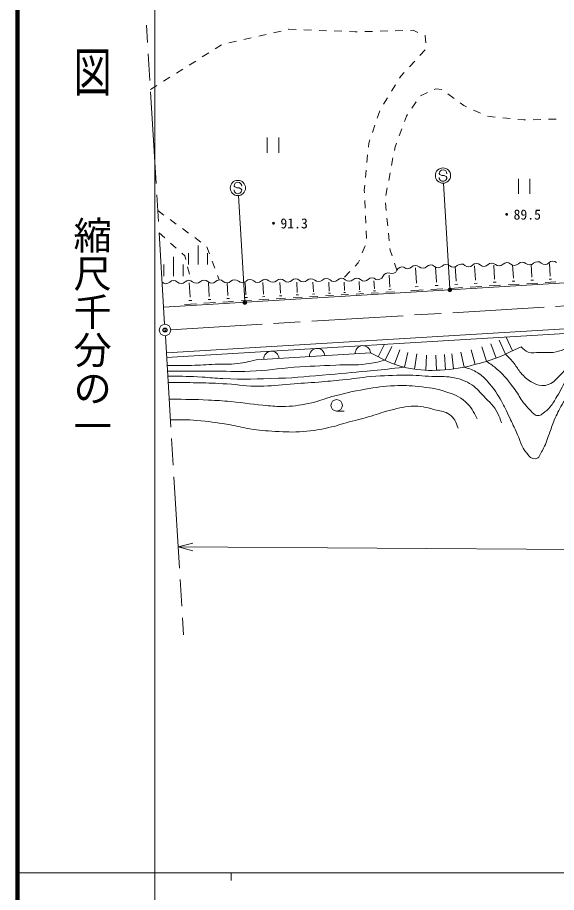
# Model space of a CAD drawing. Units: millimetres, scale not verified. Extents: x 40000 to 680000, y 20000 to 380000.
# Drawn here: x 40000 to 110603, y 202409 to 317025 of the extents above; entities that cross this region are included whole.
import ezdxf
from ezdxf.enums import TextEntityAlignment as Align

# ---------------------------------------------------------------- set-up
doc = ezdxf.new("R2010")
doc.units = ezdxf.units.MM
doc.header["$LTSCALE"] = 1000
doc.header["$PDMODE"] = 32
doc.header["$PDSIZE"] = 500
doc.linetypes.add('CHAIN', pattern=[18.5, 12, -1.5, 3.5, -1.5])
for name, color, linetype, lineweight in [('M-BGD', 7, 'Continuous', 13), ('M-BMK', 2, 'CHAIN', 13), ('M-BMK-SRVR', 3, 'Continuous', 13), ('M-STR-HTXT', 7, 'Continuous', 13), ('M-STR-STRC', 7, 'Continuous', 13), ('M-TTL', 2, 'Continuous', 140), ('M-TTL-BAND', 7, 'Continuous', 13)]:
    doc.layers.add(name, color=color, linetype=linetype, lineweight=lineweight)
doc.layers.add('M-OTRS', color=6, linetype='Continuous')
doc.styles.add('@ＭＳ ゴシック', font='')
doc.styles.add('ＭＳ ゴシック', font='')
doc.styles.get('@ＭＳ ゴシック').set_extended_font_data('@MS Gothic')
doc.styles.get('ＭＳ ゴシック').set_extended_font_data('MS Gothic')

msp = doc.modelspace()

# ---------------------------------------------------------------- linework, layer by layer
at = {"layer": 'M-BGD'}
for p, q in [((73547, 315030), (74523, 315250)), ((75498, 315470), (75549, 315481)), ((75549, 315481), (76496, 315446)), ((77496, 315408), (78495, 315371)), ((79494, 315333), (80493, 315296)), ((81493, 315258), (82492, 315220)), ((85490, 315187), (86490, 315212)), ((87490, 315238), (88489, 315264)), ((89489, 315290), (90489, 315316)), ((91488, 315342), (91835, 315351)), ((91835, 315351), (92429, 315079)), ((69645, 314150), (70621, 314370)), ((71596, 314590), (72572, 314810)), ((83491, 315183), (84248, 315154)), ((84248, 315154), (84491, 315161)), ((93338, 314662), (93405, 314631)), ((93405, 314631), (93476, 313708)), ((65889, 312917), (66736, 313448)), ((67694, 313710), (68670, 313930)), ((64195, 311854), (65042, 312385)), ((93386, 312769), (92706, 312036)), ((62501, 310791), (63348, 311322)), ((92026, 311302), (91346, 310569)), ((60807, 309728), (61654, 310259)), ((90666, 309836), (90200, 309333)), ((59113, 308665), (59960, 309196)), ((90200, 309333), (90034, 309066)), ((57418, 307601), (58266, 308133)), ((89507, 308217), (88979, 307367)), ((92781, 306766), (93690, 307182)), ((94599, 307599), (94809, 307695)), ((94809, 307695), (95570, 307581)), ((88451, 306518), (87924, 305668)), ((96390, 307031), (97190, 306431)), ((91642, 305133), (92200, 305963)), ((97990, 305831), (98462, 305478)), ((98462, 305478), (98835, 305307)), ((99745, 304891), (100654, 304475)), ((87444, 304796), (87124, 303849)), ((90683, 303393), (90939, 304086)), ((90939, 304086), (91085, 304303)), ((101569, 304080), (102564, 303981)), ((103560, 303882), (104555, 303784)), ((86803, 302902), (86483, 301954)), ((105550, 303685), (106333, 303608)), ((106333, 303608), (106546, 303614)), ((107545, 303642), (108545, 303671)), ((109545, 303699), (110544, 303728)), ((89989, 301517), (90336, 302455)), ((72721, 301298), (72721, 299298)), ((74221, 301298), (74221, 299298)), ((86014, 300568), (85963, 300034)), ((86162, 301007), (86014, 300568)), ((89460, 300085), (89643, 300579)), ((89371, 299620), (89460, 300085)), ((85867, 299038), (85772, 298043)), ((88996, 297656), (89184, 298638)), ((85677, 297047), (85582, 296052)), ((88621, 295691), (88808, 296673)), ((105627, 295910), (105627, 293910)), ((107127, 295910), (107127, 293910)), ((85486, 295057), (85425, 294420)), ((88245, 293727), (88433, 294709)), ((85425, 294420), (85443, 294060)), ((85491, 293061), (85540, 292062)), ((88303, 291742), (88206, 292738)), ((58376, 291736), (59184, 291146)), ((59992, 290557), (60800, 289967)), ((85588, 291063), (85637, 290065)), ((88497, 289752), (88400, 290747)), ((61608, 289378), (62415, 288789)), ((85685, 289066), (85734, 288067)), ((58553, 288815), (59297, 288147)), ((63223, 288199), (64031, 287610)), ((88691, 287761), (88594, 288756)), ((60041, 287479), (60785, 286811)), ((63652, 284653), (63652, 287153)), ((64809, 286998), (65154, 286059)), ((85526, 287111), (85158, 286181)), ((88808, 286561), (88788, 286766)), ((89060, 285808), (88808, 286561)), ((60433, 283155), (60433, 285655)), ((61529, 286143), (61903, 285807)), ((61903, 285807), (62031, 285326)), ((62402, 284653), (62402, 286153)), ((64902, 284653), (64902, 286153)), ((59183, 283155), (59183, 284655)), ((61683, 283155), (61683, 284655)), ((62289, 284360), (62547, 283394)), ((65500, 285121), (65845, 284182)), ((84640, 284870), (84228, 284447)), ((84791, 285251), (84640, 284870)), ((89694, 283911), (89377, 284859)), ((92255, 282271), (92135, 284254)), ((94871, 282405), (94754, 284334)), ((97448, 282538), (97334, 284413)), ((99986, 282668), (99876, 284490)), ((102487, 282796), (102380, 284566)), ((104951, 282923), (104848, 284641)), ((107379, 283047), (107278, 284715)), ((109770, 283170), (109673, 284788)), ((66191, 283244), (66410, 282649)), ((83529, 283732), (82831, 283016)), ((88771, 281750), (88679, 283268)), ((109727, 283167), (109814, 283173)), ((59140, 279079), (114040, 282394)), ((62612, 280428), (62501, 282269)), ((65116, 280537), (65011, 282282)), ((67552, 280643), (67452, 282294)), ((69921, 280746), (69826, 282306)), ((72225, 280847), (72136, 282318)), ((74467, 280944), (74383, 282329)), ((76647, 281039), (76569, 282340)), ((78768, 281131), (78695, 282351)), ((80831, 281221), (80763, 282361)), ((82838, 281308), (82774, 282372)), ((84799, 281404), (84736, 282437)), ((86744, 281515), (86683, 282531)), ((92204, 282268), (92307, 282274)), ((94820, 282402), (94921, 282408)), ((97280, 282055), (97672, 282078)), ((97399, 282535), (97497, 282541)), ((99823, 282197), (100206, 282220)), ((99938, 282665), (100034, 282671)), ((102328, 282337), (102701, 282359)), ((102441, 282793), (102534, 282799)), ((104276, 282004), (105733, 282092)), ((104796, 282475), (105160, 282496)), ((104906, 282920), (104997, 282925)), ((106720, 282152), (108141, 282238)), ((107227, 282610), (107582, 282632)), ((107334, 283045), (107423, 283050)), ((109128, 282297), (110513, 282381)), ((109622, 282744), (109968, 282765)), ((72185, 280844), (72265, 280849)), ((74428, 280942), (74505, 280946)), ((76611, 281037), (76684, 281041)), ((78734, 281129), (78803, 281133)), ((80719, 280898), (80982, 280914)), ((80799, 281219), (80864, 281223)), ((82732, 281003), (82980, 281018)), ((82807, 281306), (82869, 281310)), ((84355, 280802), (85311, 280859)), ((84696, 281110), (84935, 281125)), ((84769, 281402), (84828, 281406)), ((86306, 280920), (87251, 280977)), ((86643, 281224), (86879, 281238)), ((86715, 281513), (86774, 281516)), ((88246, 281037), (89378, 281105)), ((88650, 281402), (88933, 281419)), ((88736, 281748), (88806, 281752)), ((91491, 281233), (93139, 281332)), ((92079, 281764), (92491, 281789)), ((94125, 281392), (95733, 281489)), ((94699, 281911), (95101, 281935)), ((96720, 281548), (98289, 281643)), ((99276, 281703), (100808, 281795)), ((101794, 281855), (103289, 281945)), ((62445, 279949), (62835, 279972)), ((62563, 280425), (62661, 280431)), ((64425, 279599), (65915, 279688)), ((64957, 280079), (65329, 280102)), ((65069, 280534), (65163, 280540)), ((66892, 279747), (68314, 279833)), ((67400, 280206), (67755, 280228)), ((67507, 280641), (67596, 280646)), ((69292, 279892), (70647, 279974)), ((69776, 280330), (70115, 280350)), ((69878, 280744), (69963, 280749)), ((71627, 280033), (72917, 280111)), ((72087, 280450), (72410, 280469)), ((73897, 280170), (75125, 280245)), ((74336, 280566), (74642, 280585)), ((76106, 280304), (77273, 280374)), ((76523, 280680), (76814, 280698)), ((78255, 280433), (79362, 280500)), ((78650, 280791), (78927, 280807)), ((80345, 280560), (81394, 280623)), ((82378, 280682), (83371, 280742)), ((61889, 279445), (63449, 279540)), ((59502, 273090), (114402, 276404)), ((59538, 272491), (114438, 275806)), ((104838, 273358), (103993, 275171)), ((87256, 272581), (88089, 274215)), ((102697, 272423), (101983, 274291)), ((103914, 272933), (103096, 274758)), ((86238, 273101), (71265, 272197)), ((88162, 272128), (89030, 273930)), ((89387, 271596), (90083, 273471)), ((90687, 271208), (91138, 273156)), ((92009, 270967), (92289, 272947)), ((93492, 270816), (93592, 272814)), ((94889, 270816), (94806, 272814)), ((96082, 270891), (95916, 272884)), ((97131, 270998), (96875, 272981)), ((98507, 271233), (98093, 273190)), ((99931, 271577), (99427, 273512)), ((101418, 271988), (100838, 273902)), ((81807, 265467), (82807, 265467))]:
    msp.add_line(p, q, dxfattribs=at)
msp.add_circle((81807, 266217), 750, dxfattribs=at)
for centre, radius, start, end in [((90361, 283628), 725, 69.77079, 156.97642), ((91096, 284848), 725, 228.14143, 315.34706), ((92127, 283829), 725, 48.14143, 135.34706), ((93095, 284909), 725, 228.14143, 315.34706), ((94127, 283890), 725, 48.14143, 135.34706), ((95094, 284970), 725, 228.14143, 315.34706), ((96126, 283950), 725, 48.14143, 135.34706), ((97093, 285030), 725, 228.14143, 315.34706), ((98125, 284011), 725, 48.14143, 135.34706), ((99092, 285091), 725, 228.14143, 315.34706), ((100124, 284072), 725, 48.14143, 135.34706), ((101091, 285152), 725, 228.14143, 315.34706), ((102123, 284133), 725, 48.14143, 135.34706), ((103090, 285213), 725, 228.14143, 315.34706), ((104122, 284194), 725, 48.14143, 135.34706), ((105089, 285274), 725, 228.14143, 315.34706), ((106121, 284255), 725, 48.14143, 135.34706), ((107089, 285335), 725, 228.14143, 315.34706), ((108120, 284316), 725, 48.14143, 135.34706), ((109088, 285396), 725, 228.14143, 315.34706), ((110119, 284377), 725, 48.14143, 135.34706), ((87191, 283401), 725, 249.77079, 336.97642), ((88526, 282834), 725, 69.77079, 156.97642), ((89027, 284195), 725, 249.77079, 336.97642), ((59436, 282883), 725, 227.15341, 314.35905), ((60450, 281846), 725, 47.15341, 134.35905), ((61436, 282909), 725, 227.15341, 314.35905), ((62449, 281873), 725, 47.15341, 134.35905), ((63436, 282936), 725, 227.15341, 314.35905), ((64449, 281899), 725, 47.15341, 134.35905), ((65435, 282962), 725, 227.15341, 314.35905), ((66449, 281925), 725, 47.15341, 134.35905), ((67435, 282989), 725, 227.15341, 314.35905), ((68449, 281952), 725, 47.15341, 134.35905), ((69435, 283015), 725, 227.15341, 314.35905), ((70449, 281978), 725, 47.15341, 134.35905), ((71435, 283041), 725, 227.15341, 314.35905), ((72449, 282005), 725, 47.15341, 134.35905), ((73435, 283068), 725, 227.15341, 314.35905), ((74448, 282031), 725, 47.15341, 134.35905), ((75434, 283094), 725, 227.15341, 314.35905), ((76448, 282057), 725, 47.15341, 134.35905), ((77434, 283121), 725, 227.15341, 314.35905), ((78448, 282084), 725, 47.15341, 134.35905), ((79434, 283147), 725, 227.15341, 314.35905), ((80448, 282110), 725, 47.15341, 134.35905), ((81434, 283173), 725, 227.15341, 314.35905), ((82448, 282137), 725, 47.15341, 134.35905), ((83434, 283200), 725, 227.15341, 314.35905), ((84448, 282163), 725, 47.15341, 134.35905), ((85434, 283226), 725, 227.15341, 314.35905), ((86447, 282189), 725, 47.15341, 134.35905), ((85240, 273041), 1000, 3.45486, 183.45486), ((73262, 272318), 1000, 3.45486, 183.45486), ((79251, 272679), 1000, 3.45486, 183.45486)]:
    msp.add_arc(centre, radius, start, end, dxfattribs=at)
for points, knots in [([(105956, 273882), (106288, 273532), (106478, 273365), (106902, 273195), (107432, 272983), (107792, 273168), (108363, 273161), (109069, 273153), (109469, 273080), (110169, 273161), (110730, 273225), (111031, 273351), (111562, 273539), (112231, 273776), (112535, 274089), (113214, 274296), (113869, 274496), (114268, 274477), (114934, 274640), (115805, 274853), (116251, 275139), (117135, 275294), (117879, 275424), (118308, 275413), (119061, 275466), (120014, 275532), (120549, 275541), (121504, 275569), (123827, 275637), (125130, 275644), (127454, 275672), (129147, 275692), (130097, 275777), (131789, 275706), (133234, 275646), (134034, 275476), (135469, 275294), (136613, 275149), (137251, 275045), (138393, 274881), (139777, 274682), (140564, 274638), (141936, 274365), (142873, 274179), (143368, 273937), (144310, 273780), (145266, 273620), (145817, 273587), (146786, 273608), (147746, 273629), (148281, 273728), (149228, 273883), (150139, 274032), (150636, 274184), (151533, 274399), (152668, 274672), (153282, 274912), (154423, 275156), (155196, 275321), (155644, 275335), (156418, 275500), (157189, 275664), (157603, 275837), (158378, 275982), (159162, 276127), (159613, 276135), (160408, 276188), (162112, 276302), (163069, 276354), (164776, 276360), (165892, 276364), (166516, 276287), (167632, 276291), (168586, 276295), (169120, 276326), (170074, 276360), (171229, 276401), (171597, 276421), (173030, 276495)], [0, 0, 0, 0, 1, 1, 1, 2, 2, 2, 3, 3, 3, 4, 4, 4, 5, 5, 5, 6, 6, 6, 7, 7, 7, 8, 8, 8, 9, 9, 9, 10, 10, 10, 11, 11, 11, 12, 12, 12, 13, 13, 13, 14, 14, 14, 15, 15, 15, 16, 16, 16, 17, 17, 17, 18, 18, 18, 19, 19, 19, 20, 20, 20, 21, 21, 21, 22, 22, 22, 23, 23, 23, 24, 24, 24, 25, 25, 25, 26, 26, 26, 26]), ([(101418, 271988), (102083, 271569), (102289, 271398), (102807, 270969), (103889, 270075), (104324, 269382), (105170, 268263), (105649, 267630), (105793, 267187), (106287, 266566), (106575, 266204), (106753, 266013), (107082, 265686), (107376, 265393), (107478, 265131), (107855, 264955), (108031, 264873), (108158, 264852), (108349, 264891), (108548, 264932), (108635, 265030), (108800, 265149), (109215, 265448), (109475, 265603), (109788, 266008), (110171, 266503), (110321, 266826), (110647, 267361), (111218, 268299), (111447, 268881), (112065, 269788), (112546, 270495), (112800, 270914), (113396, 271528), (113929, 272076), (114251, 272386), (114921, 272752), (115711, 273184), (116215, 273304), (117069, 273590), (117633, 273779), (117952, 273877), (118530, 274019), (119295, 274208), (119724, 274330), (120506, 274428), (121380, 274536), (121880, 274430), (122761, 274449), (123961, 274475), (124632, 274541), (125832, 274556), (126755, 274568), (127275, 274608), (128195, 274535), (128855, 274482), (129221, 274406), (129870, 274277), (130667, 274119), (131110, 274012), (131889, 273783), (132982, 273463), (133575, 273223), (134639, 272817), (135727, 272401), (136319, 272122), (137388, 271657), (138542, 271155), (139171, 270836), (140330, 270347), (141062, 270037), (141474, 269867), (142221, 269595), (143023, 269302), (143475, 269137), (144304, 268929), (145013, 268751), (145422, 268676), (146151, 268628), (147235, 268557), (147862, 268629), (148922, 268865), (149453, 268983), (149714, 269178), (150189, 269444), (150876, 269829), (151192, 270153), (151821, 270626), (152458, 271103), (152794, 271398), (153432, 271872), (154027, 272313), (154355, 272569), (154979, 272967), (155508, 273304), (155804, 273502), (156375, 273762), (156974, 274034), (157331, 274143), (157964, 274320), (158692, 274524), (159109, 274609), (159854, 274728), (160488, 274830), (160848, 274861), (161487, 274922), (162341, 275002), (162820, 275051), (163678, 275072), (164852, 275100), (165510, 275013), (166685, 274986), (167842, 274959), (168491, 274954), (169649, 274943), (171662, 274923), (172791, 274851), (174804, 274922), (176432, 274979), (176983, 275016), (178968, 275183)], [0, 0, 0, 0, 1, 1, 1, 2, 2, 2, 3, 3, 3, 4, 4, 4, 5, 5, 5, 6, 6, 6, 7, 7, 7, 8, 8, 8, 9, 9, 9, 10, 10, 10, 11, 11, 11, 12, 12, 12, 13, 13, 13, 14, 14, 14, 15, 15, 15, 16, 16, 16, 17, 17, 17, 18, 18, 18, 19, 19, 19, 20, 20, 20, 21, 21, 21, 22, 22, 22, 23, 23, 23, 24, 24, 24, 25, 25, 25, 26, 26, 26, 27, 27, 27, 28, 28, 28, 29, 29, 29, 30, 30, 30, 31, 31, 31, 32, 32, 32, 33, 33, 33, 34, 34, 34, 35, 35, 35, 36, 36, 36, 37, 37, 37, 38, 38, 38, 39, 39, 39, 40, 40, 40, 40]), ([(173534, 275912), (171896, 275815), (171456, 275799), (170123, 275759), (168009, 275696), (166822, 275755), (164706, 275759), (163192, 275762), (162341, 275863), (160829, 275773), (159905, 275718), (159387, 275652), (158478, 275479), (157113, 275220), (156391, 274892), (155062, 274485), (153984, 274155), (153378, 273976), (152319, 273589), (151131, 273156), (150511, 272800), (149337, 272330), (148534, 272008), (148098, 271784), (147266, 271546), (146604, 271356), (146219, 271224), (145530, 271238), (144840, 271251), (144465, 271410), (143795, 271574), (143109, 271741), (142742, 271901), (142059, 272078), (141496, 272223), (141167, 272243), (140603, 272386), (139318, 272711), (138613, 272950), (137342, 273323), (136225, 273652), (135613, 273883), (134486, 274177), (133647, 274397), (133169, 274493), (132317, 274653), (131079, 274886), (130382, 275030), (129125, 275115), (128143, 275181), (127590, 275091), (126606, 275073), (125797, 275058), (125343, 275051), (124534, 275031), (123102, 274996), (122300, 274958), (120867, 274919), (119981, 274895), (119475, 274997), (118599, 274863), (117939, 274762), (117580, 274633), (116948, 274415), (116129, 274133), (115696, 273899), (114932, 273491), (114373, 273193), (114071, 272999), (113560, 272624), (113023, 272229), (112746, 271973), (112273, 271504), (111783, 271019), (111599, 270660), (111097, 270188), (110559, 269683), (110322, 269269), (109641, 268984), (109293, 268839), (109065, 268777), (108689, 268816), (108115, 268876), (107794, 269010), (107290, 269292), (106681, 269632), (106411, 269948), (105946, 270468), (105549, 270911), (105425, 271238), (105050, 271700), (104637, 272208), (104469, 272373), (103914, 272933)], [0, 0, 0, 0, 1, 1, 1, 2, 2, 2, 3, 3, 3, 4, 4, 4, 5, 5, 5, 6, 6, 6, 7, 7, 7, 8, 8, 8, 9, 9, 9, 10, 10, 10, 11, 11, 11, 12, 12, 12, 13, 13, 13, 14, 14, 14, 15, 15, 15, 16, 16, 16, 17, 17, 17, 18, 18, 18, 19, 19, 19, 20, 20, 20, 21, 21, 21, 22, 22, 22, 23, 23, 23, 24, 24, 24, 25, 25, 25, 26, 26, 26, 27, 27, 27, 28, 28, 28, 29, 29, 29, 30, 30, 30, 31, 31, 31, 31]), ([(187051, 274468), (186540, 274164), (186317, 274061), (185805, 273917), (185081, 273714), (184633, 273875), (183882, 273856), (182252, 273815), (181338, 273753), (179709, 273794), (177299, 273856), (175959, 274092), (173552, 274204), (172378, 274258), (171719, 274219), (170545, 274244), (168691, 274285), (167652, 274427), (165799, 274367), (164778, 274334), (164213, 274200), (163201, 274060), (161988, 273893), (161312, 273773), (160112, 273529), (159250, 273353), (158758, 273276), (157923, 272997), (156981, 272681), (156477, 272415), (155632, 271892), (155022, 271514), (154707, 271254), (154180, 270767), (153715, 270337), (153542, 270010), (153096, 269560), (152384, 268841), (152020, 268385), (151193, 267801), (150387, 267231), (149923, 266878), (148984, 266574), (148141, 266300), (147619, 266246), (146734, 266287), (145774, 266332), (145249, 266544), (144341, 266860), (143176, 267265), (142569, 267617), (141477, 268190), (140456, 268724), (139928, 269103), (138920, 269662), (137882, 270238), (137304, 270567), (136240, 271094), (135016, 271701), (134311, 272002), (133049, 272526), (132239, 272863), (131783, 273054), (130942, 273303), (129626, 273695), (128848, 273774), (127485, 273938), (126604, 274043), (126102, 274000), (125215, 274019), (124272, 274040), (123742, 274078), (122801, 274019), (122099, 273976), (121713, 273877), (121021, 273754), (119836, 273542), (119168, 273421), (118014, 273078), (117307, 272868), (116908, 272722), (116275, 272342), (115402, 271817), (114998, 271378), (114312, 270624), (113589, 269829), (113284, 269300), (112675, 268415), (112128, 267618), (111822, 267169), (111346, 266328), (110904, 265548), (110660, 265105), (110302, 264282), (110001, 263590), (109925, 263165), (109648, 262462), (109314, 261616), (109226, 261088), (108748, 260314), (108450, 259832), (108356, 259256), (107807, 259209), (107326, 259168), (107059, 259522), (106743, 259905), (105943, 260876), (105853, 261654), (105311, 262789), (104920, 263608), (104728, 264080), (104329, 264896), (103907, 265760), (103698, 266260), (103204, 267085), (102659, 267994), (102334, 268503), (101629, 269294), (101162, 269818), (100870, 270101), (100279, 270481), (99646, 270887), (99323, 270980), (98507, 271233)], [0, 0, 0, 0, 1, 1, 1, 2, 2, 2, 3, 3, 3, 4, 4, 4, 5, 5, 5, 6, 6, 6, 7, 7, 7, 8, 8, 8, 9, 9, 9, 10, 10, 10, 11, 11, 11, 12, 12, 12, 13, 13, 13, 14, 14, 14, 15, 15, 15, 16, 16, 16, 17, 17, 17, 18, 18, 18, 19, 19, 19, 20, 20, 20, 21, 21, 21, 22, 22, 22, 23, 23, 23, 24, 24, 24, 25, 25, 25, 26, 26, 26, 27, 27, 27, 28, 28, 28, 29, 29, 29, 30, 30, 30, 31, 31, 31, 32, 32, 32, 33, 33, 33, 34, 34, 34, 35, 35, 35, 36, 36, 36, 37, 37, 37, 38, 38, 38, 39, 39, 39, 40, 40, 40, 41, 41, 41, 41]), ([(105956, 273882), (103498, 272735), (102696, 272313), (100471, 271720), (98736, 271257), (97743, 271014), (95953, 270881), (94306, 270758), (93358, 270754), (91726, 271010), (89460, 271365), (88554, 271927), (86238, 273101)], [0, 0, 0, 0, 1, 1, 1, 2, 2, 2, 3, 3, 3, 4, 4, 4, 4]), ([(59602, 271429), (61132, 271421), (61539, 271418), (62780, 271452), (63998, 271485), (64678, 271546), (65895, 271596), (67040, 271643), (67690, 271552), (68825, 271700), (69790, 271825), (70148, 271907), (71265, 272197)], [0, 0, 0, 0, 1, 1, 1, 2, 2, 2, 3, 3, 3, 4, 4, 4, 4]), ([(59647, 270693), (62435, 270707), (63140, 270711), (65380, 270709), (67370, 270707), (68487, 270609), (70476, 270689), (72732, 270779), (73981, 271042), (76233, 271204), (78358, 271358), (79552, 271391), (81680, 271493), (83259, 271569), (84159, 271435), (85724, 271658), (86684, 271795), (87038, 271855), (88162, 272128)], [0, 0, 0, 0, 1, 1, 1, 2, 2, 2, 3, 3, 3, 4, 4, 4, 5, 5, 5, 6, 6, 6, 6]), ([(90687, 271208), (88696, 271000), (88191, 270949), (86591, 270792), (84335, 270570), (83071, 270447), (80813, 270255), (78220, 270035), (76770, 269849), (74169, 269760), (71334, 269663), (69741, 269598), (66906, 269719), (65840, 269764), (65247, 269865), (64181, 269930), (62428, 270035), (61842, 270024), (59686, 270042)], [0, 0, 0, 0, 1, 1, 1, 2, 2, 2, 3, 3, 3, 4, 4, 4, 5, 5, 5, 6, 6, 6, 6]), ([(59736, 269220), (63431, 269182), (64425, 269199), (67424, 269026), (69096, 268930), (70026, 268697), (71700, 268720), (73279, 268741), (74158, 268898), (75733, 269010), (77183, 269113), (77996, 269151), (79444, 269268), (80668, 269367), (81353, 269433), (82574, 269559), (84025, 269708), (84831, 269867), (86285, 269978), (88084, 270115), (89096, 270176), (90900, 270172), (92225, 270169), (92965, 270074), (94288, 270010), (95309, 269961), (95896, 270065), (96902, 269881), (97847, 269709), (98394, 269557), (99225, 269075), (100059, 268591), (100409, 268136), (101064, 267429), (101838, 266594), (102410, 266195), (102904, 265170), (103132, 264696), (103229, 264489), (103388, 263912)], [0, 0, 0, 0, 1, 1, 1, 2, 2, 2, 3, 3, 3, 4, 4, 4, 5, 5, 5, 6, 6, 6, 7, 7, 7, 8, 8, 8, 9, 9, 9, 10, 10, 10, 11, 11, 11, 12, 12, 12, 13, 13, 13, 13]), ([(100193, 264460), (99703, 265490), (99454, 265978), (98676, 266687), (97839, 267450), (97165, 267638), (96095, 268010), (94750, 268476), (93927, 268517), (92513, 268687), (91299, 268833), (90605, 268837), (89383, 268784), (87874, 268719), (87033, 268580), (85543, 268332), (83824, 268047), (82875, 267800), (81187, 267364), (80141, 267094), (79600, 266770), (78541, 266558), (77205, 266290), (76449, 266107), (75088, 266074), (74205, 266052), (73709, 266094), (72829, 266170), (70909, 266336), (69843, 266533), (67924, 266719), (66793, 266829), (66156, 266853), (65020, 266913), (63010, 267018), (62344, 267004), (59869, 267017)], [0, 0, 0, 0, 1, 1, 1, 2, 2, 2, 3, 3, 3, 4, 4, 4, 5, 5, 5, 6, 6, 6, 7, 7, 7, 8, 8, 8, 9, 9, 9, 10, 10, 10, 11, 11, 11, 12, 12, 12, 12]), ([(60030, 264345), (61914, 264341), (62467, 264341), (64020, 264202), (65541, 264066), (66387, 263915), (67892, 263653), (68893, 263479), (69437, 263292), (70441, 263137), (71731, 262939), (72462, 262881), (73765, 262814), (75200, 262741), (76011, 262674), (77444, 262782), (78741, 262880), (79463, 263024), (80735, 263298), (81808, 263530), (82386, 263753), (83446, 264041), (84567, 264345), (85200, 264496), (86318, 264815), (87318, 265101), (87852, 265359), (88867, 265590), (90087, 265867), (90778, 266101), (92029, 266106), (93156, 266110), (93775, 265865), (94869, 265590), (95549, 265418), (96005, 265444), (96579, 265041), (97260, 264563), (97415, 264039), (97708, 263234)], [0, 0, 0, 0, 1, 1, 1, 2, 2, 2, 3, 3, 3, 4, 4, 4, 5, 5, 5, 6, 6, 6, 7, 7, 7, 8, 8, 8, 9, 9, 9, 10, 10, 10, 11, 11, 11, 12, 12, 12, 13, 13, 13, 13])]:
    msp.add_open_spline(points, degree=3, knots=knots, dxfattribs=at)
at = {"layer": 'M-BMK'}
for p, q in [((59276, 276833), (56911, 316012)), ((60070, 276130), (114221, 279399)), ((59366, 275336), (61732, 236157))]:
    msp.add_line(p, q, dxfattribs=at)
at = {"layer": 'M-BMK-SRVR'}
msp.add_circle((59321, 276085), 750, dxfattribs=at)
msp.add_point((59321, 276085), dxfattribs=at)
msp.add_point((59321, 276085), dxfattribs=at)
at = {"layer": 'M-OTRS'}
msp.add_point((59321, 276085), dxfattribs=at)
at = {"layer": 'M-STR-HTXT'}
for p, q in [((62971, 248179), (61036, 247673)), ((61036, 247673), (344305, 245919)), ((61036, 247673), (62965, 247143))]:
    msp.add_line(p, q, dxfattribs=at)
at = {"layer": 'M-STR-STRC'}
for p, q in [((95339, 296456), (95239, 296574)), ((95584, 296317), (95339, 296456)), ((95884, 296314), (95584, 296317)), ((96129, 296203), (95884, 296314)), ((96235, 296066), (96129, 296203)), ((68474, 294834), (68374, 294952)), ((68719, 294695), (68474, 294834)), ((69019, 294693), (68719, 294695)), ((69265, 294581), (69019, 294693)), ((69370, 294445), (69265, 294581)), ((96629, 281493), (95794, 295317)), ((69764, 279871), (68929, 293696))]:
    msp.add_line(p, q, dxfattribs=at)
for centre, radius in [((95734, 296316), 1000), ((68869, 294694), 1000), ((96638, 281343), 150), ((96638, 281343), 120), ((96638, 281343), 90), ((96638, 281343), 60), ((96638, 281343), 30), ((69773, 279721), 150), ((69773, 279721), 120), ((69773, 279721), 90), ((69773, 279721), 60), ((69773, 279721), 30)]:
    msp.add_circle(centre, radius, dxfattribs=at)
for centre, start, end in [((95739, 296570), 359.55488, 179.55488), ((95735, 296070), 179.55488, 359.55488), ((68874, 294948), 359.55488, 179.55488), ((68870, 294448), 179.55488, 359.55488)]:
    msp.add_arc(centre, 500, start, end, dxfattribs=at)
for p in [(96638, 281343), (69773, 279721)]:
    msp.add_point(p, dxfattribs=at)
at = {"layer": 'M-TTL'}
msp.add_line((40000, 380000), (40000, 20000), dxfattribs=at)
at = {"layer": 'M-TTL-BAND'}
for p, q in [((58000, 370000), (58000, 20000)), ((40000, 205000), (579000, 205000)), ((68000, 205000), (68000, 204000))]:
    msp.add_line(p, q, dxfattribs=at)

# ---------------------------------------------------------------- texts
at = {"layer": 'M-BGD', "style": 'ＭＳ ゴシック'}
for s, p in [('・89.5', (103176, 291211)), ('・91.3', (72636, 290056))]:
    msp.add_text(s, height=1320, dxfattribs=at).set_placement(p, align=Align.MIDDLE_LEFT)
at = {"layer": 'M-TTL-BAND', "style": '@ＭＳ ゴシック', "width": 1.4}
msp.add_text('平  面  図', height=3666, rotation=270, dxfattribs=at).set_placement((49777, 306475), align=Align.MIDDLE_RIGHT)
at = {"layer": 'M-TTL-BAND', "style": '@ＭＳ ゴシック'}
msp.add_text('縮尺千分の一', height=3666, rotation=270, dxfattribs=at).set_placement((49777, 261030), align=Align.MIDDLE_RIGHT)

doc.saveas('drawing.dxf')
